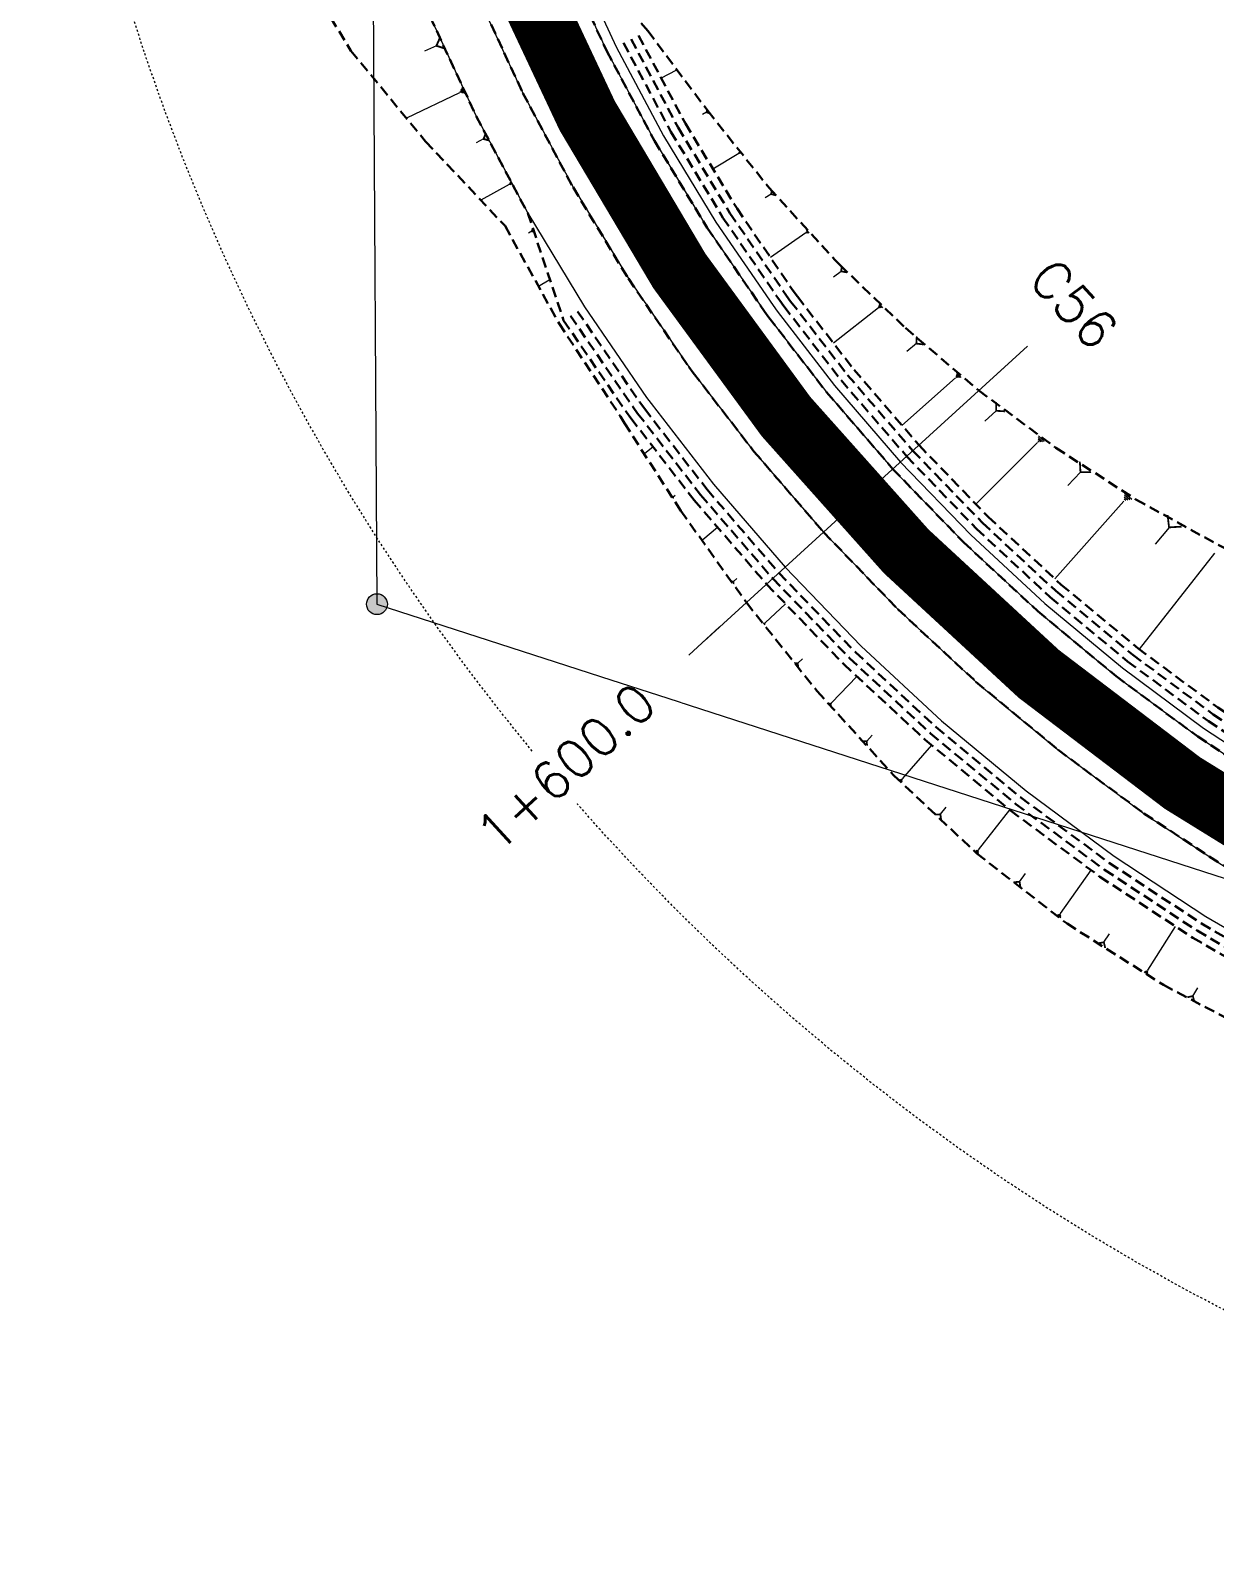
# Model space of a CAD drawing. Header units: metres. Extents: x 544752 to 548977, y 1840603 to 1844608.
# Drawn here: x 545493 to 545549.8, y 1843336.5 to 1843409.7 of the extents above; entities that cross this region are included whole.
import ezdxf

# ---------------------------------------------------------------- set-up
doc = ezdxf.new("R2010")
doc.units = ezdxf.units.M
doc.header["$MEASUREMENT"] = 0
for name, pattern in [('ACAD_ISO02W100', [15, 12, -3]), ('Anordnung Grundriss$0$GESTRICHELT', [0.75, 0.5, -0.25]), ('HIDDEN', [0.375, 0.25, -0.125])]:
    doc.linetypes.add(name, pattern=pattern)
doc.layers.add('C-ROAD', color=7, linetype='Continuous')
for name, color, linetype, lineweight in [('C-ROAD-CORR', 5, 'Continuous', 0), ('C-ROAD-SAMP', 150, 'HIDDEN', 0), ('C-ROAD-SAMP-TEXT', 11, 'Continuous', 0), ('C-ROAD-STAN', 11, 'Continuous', 0), ('C-TOPO-FEAT', 94, 'Continuous', 5), ('Đường', 5, 'ACAD_ISO02W100', 5)]:
    doc.layers.add(name, color=color, linetype=linetype, lineweight=lineweight)

# ---------------------------------------------------------------- blocks, each defined once
blk = doc.blocks.new('TB')
at = {"layer": 'Defpoints', "color": 5, "linetype": 'Anordnung Grundriss$0$GESTRICHELT', "lineweight": 5, "ltscale": 0.2}
blk.add_circle((-0.4049538253086098, -1.769394799566726e-07), 105.7280000291212, dxfattribs=at)
blk = doc.blocks.new('STA')
blk.add_circle((0, 0), 0.03600344113496039)
blk = doc.blocks.new('PI')
h = blk.add_hatch(color=256)
h.dxf.hatch_style = 1
h.paths.add_polyline_path([(0.01097384885793593, 0, 1), (-0.01097384885793593, 0, 1)])
at = {"xscale": 0.3048, "yscale": 0.3048, "zscale": 0.3048}
blk.add_blockref('STA', (0, 0), dxfattribs=at)

msp = doc.modelspace()

# ---------------------------------------------------------------- linework, layer by layer
at = {"layer": 'C-ROAD', "color": 3, "linetype": 'Continuous', "lineweight": 13}
msp.add_line((545509.2590758278, 1843447.181486077), (545509.6541310975, 1843382.123184504), dxfattribs=at)
at = {"layer": 'C-ROAD-CORR', "color": 160, "linetype": 'Continuous'}
for p, q in [((545512.5077417045, 1843408.922323532, 673.176343070927), (545511.9364076892, 1843408.666749149, 672.7587117984244)), ((545523.9949597586, 1843407.743876846, 673.6250143157239), (545523.2949833481, 1843407.372005743, 672.8331209135346)), ((545524.0098639769, 1843407.741545607, 673.637071519162), (545524.0013709294, 1843407.757532148, 673.637071519162)), ((545524.0247681952, 1843407.739214367, 673.6491287226), (545524.0077821001, 1843407.771187451, 673.6491287226)), ((545524.0396724135, 1843407.736883128, 673.6611859260381), (545524.0141932709, 1843407.784842754, 673.6611859260381)), ((545524.0545766319, 1843407.734551889, 673.6732431294762), (545524.0206044416, 1843407.798498056, 673.6732431294762)), ((545513.6122879328, 1843406.670519654, 672.9676385248897), (545511.0676463166, 1843405.450642498, 671.0844759322079)), ((545513.6750621989, 1843406.658024786, 673.0018089133738), (545513.6418598006, 1843406.727284387, 673.0018089133738)), ((545513.737836465, 1843406.645529918, 673.0359793018579), (545513.6714316683, 1843406.784049119, 673.0359793018579)), ((545513.8006107311, 1843406.63303505, 673.070149690342), (545513.7010035361, 1843406.840813852, 673.070149690342)), ((545513.8633849971, 1843406.620540182, 673.104320078826), (545513.730575404, 1843406.897578584, 673.104320078826)), ((545525.4727541737, 1843405.7293201, 673.7100698875608), (545525.2801687493, 1843405.619699339, 673.488474151048)), ((545514.7726702569, 1843404.449794421, 672.7594001077512), (545514.4169688018, 1843404.267582647, 672.4926723958326)), ((545527.0128210974, 1843403.760265076, 673.7332986801069), (545525.7785749821, 1843403.009108707, 672.2887479782207)), ((545527.0401806624, 1843403.757608767, 673.7552846527853), (545527.023031832, 1843403.785786492, 673.7552846527853)), ((545527.0675402274, 1843403.754952459, 673.7772706254638), (545527.0332425665, 1843403.811307908, 673.7772706254638)), ((545527.0948997925, 1843403.75229615, 673.7992565981422), (545527.0434533011, 1843403.836829324, 673.7992565981422)), ((545527.1222593575, 1843403.749639841, 673.8212425708206), (545527.0536640356, 1843403.86235074, 673.8212425708206)), ((545516.0006769497, 1843402.266082544, 672.5517704082058), (545514.6312339497, 1843401.518305428, 671.5096979001239)), ((545516.0356927874, 1843402.261015857, 672.570673945713), (545516.0153454036, 1843402.298279076, 672.570673945713)), ((545516.0707086249, 1843402.255949171, 672.5895774832202), (545516.0300138575, 1843402.330475608, 672.5895774832202)), ((545516.1057244625, 1843402.250882484, 672.6084810207274), (545516.0446823114, 1843402.362672139, 672.6084810207274)), ((545516.1407403001, 1843402.245815797, 672.6273845582346), (545516.0593507653, 1843402.394868671, 672.6273845582346)), ((545528.5691630787, 1843401.803394974, 673.7596673152367), (545528.2867673925, 1843401.619928761, 673.4229202665961)), ((545517.0874496876, 1843400.024074425, 672.342040099696), (545516.9293468907, 1843399.932287583, 672.2202041700816)), ((545530.2378075464, 1843399.940874299, 673.8092839499126), (545528.5361635474, 1843398.762706934, 671.7397204205868)), ((545530.277152191, 1843399.939381859, 673.8407801791922), (545530.2502567886, 1843399.978227275, 673.8407801791922)), ((545530.3164968358, 1843399.93788942, 673.8722764084717), (545530.2627060306, 1843400.01558025, 673.8722764084717)), ((545530.3558414804, 1843399.936396981, 673.9037726377513), (545530.2751552728, 1843400.052933226, 673.9037726377513)), ((545530.3951861251, 1843399.934904542, 673.9352688670309), (545530.287604515, 1843400.090286202, 673.9352688670309)), ((545517.9123615362, 1843397.670541152, 672.1289071974828), (545517.4135455757, 1843397.36358393, 671.7389359656413)), ((545517.9256000437, 1843397.669321691, 672.1359886751425), (545517.9172390013, 1843397.68290867, 672.1359886751425)), ((545517.9388385514, 1843397.668102229, 672.1430701528021), (545517.9221164662, 1843397.695276188, 672.1430701528021)), ((545517.952077059, 1843397.666882768, 672.1501516304618), (545517.9269939313, 1843397.707643707, 672.1501516304618)), ((545517.9653155666, 1843397.665663307, 672.1572331081214), (545517.9318713963, 1843397.720011225, 672.1572331081214)), ((545531.9288883167, 1843398.098005649, 673.8629738958264), (545531.5562329199, 1843397.823309613, 673.4000187695826)), ((545533.7139148947, 1843396.344990117, 673.926590732071), (545531.5577340984, 1843394.654646683, 671.1867606249269)), ((545533.7660206191, 1843396.346104199, 673.968285650887), (545533.727434979, 1843396.395323555, 673.968285650887)), ((545533.8181263434, 1843396.347218281, 674.009980569703), (545533.7409550634, 1843396.445656994, 674.009980569703)), ((545533.8702320679, 1843396.348332362, 674.051675488519), (545533.7544751476, 1843396.495990432, 674.051675488519)), ((545533.9223377922, 1843396.349446444, 674.093370407335), (545533.7679952319, 1843396.54632387, 674.093370407335)), ((545535.5364992917, 1843394.63114956, 673.9940355255014), (545535.0791915593, 1843394.250087977, 673.3987527989449)), ((545537.4873985287, 1843392.989958766, 674.1204229053637), (545537.4353721237, 1843393.048725081, 674.1204229053637)), ((545537.5525892741, 1843392.995259879, 674.1727511824455), (545537.4485364641, 1843393.112792508, 674.1727511824455)), ((545537.6177800194, 1843393.000560992, 674.2250794595273), (545537.4617008046, 1843393.176859935, 674.2250794595273)), ((545537.6829707648, 1843393.005862104, 674.277407736609), (545537.474865145, 1843393.240927362, 674.277407736609)), ((545537.4222077833, 1843392.984657654, 674.068094628282), (545534.8477312436, 1843390.705447867, 670.6294430042243)), ((545539.36275234, 1843391.404572773, 674.1554921500325), (545538.8278216242, 1843390.901537589, 673.4211380856534)), ((545541.5915486712, 1843389.920389318, 674.4465685437874), (545541.3888946292, 1843390.123257698, 674.4465685437874)), ((545541.6704062071, 1843389.931612153, 674.510294778577), (545541.4002008176, 1843390.202103326, 674.510294778577)), ((545522.4651867604, 1843389.371145299, 671.7745080943358), (545522.4927243892, 1843389.334926052, 671.7745080943358)), ((545522.4746655052, 1843389.371207498, 671.7669156775107), (545522.4953187268, 1843389.344043063, 671.7669156775107)), ((545522.48414425, 1843389.371269697, 671.7593232606856), (545522.4979130643, 1843389.353160073, 671.7593232606856)), ((545522.4936229947, 1843389.371331896, 671.7517308438605), (545522.500507402, 1843389.362277084, 671.7517308438605)), ((545522.5031017396, 1843389.371394095, 671.7441384270354), (545522.9000275908, 1843389.673178297, 671.2449077599855)), ((545541.3549760638, 1843389.886720813, 674.2553898394187), (545538.3925031481, 1843386.927377851, 670.0677357422693)), ((545541.4338335997, 1843389.897943648, 674.3191160742083), (545541.3662822522, 1843389.965566441, 674.3191160742083)), ((545541.5126911354, 1843389.909166483, 674.3828423089979), (545541.3775884408, 1843390.044412069, 674.3828423089979)), ((545543.4113618084, 1843388.458620954, 674.370352379081), (545542.8048111761, 1843387.814889349, 673.4857742517183)), ((545523.8659663664, 1843387.278557348, 671.7047316283209), (545523.9713145839, 1843387.363026336, 671.5696278484904)), ((545545.5926364585, 1843387.092349888, 674.5684292062069), (545545.5073763715, 1843387.167915246, 674.5684292062069)), ((545545.6856434073, 1843387.111407267, 674.6443842047096), (545545.5151232337, 1843387.262537983, 674.6443842047096)), ((545545.7786503562, 1843387.130464646, 674.7203392032122), (545545.5228700957, 1843387.357160721, 674.7203392032122)), ((545545.8716573052, 1843387.149522025, 674.7962942017149), (545545.5306169577, 1843387.451783458, 674.7962942017149)), ((545545.4996295095, 1843387.073292509, 674.4924742077043), (545542.189245989, 1843383.338200223, 669.5012947559433)), ((545525.2991069737, 1843385.234360483, 671.6737291381388), (545525.9929596384, 1843385.820655227, 670.7644976327233)), ((545547.662788251, 1843385.810083723, 674.6380231304136), (545546.9933344712, 1843385.006682775, 673.5921030085921)), ((545525.2301374153, 1843385.230350637, 671.7290491353725), (545525.283644949, 1843385.16702695, 671.7290491353725)), ((545525.247379805, 1843385.231353099, 671.7152191360641), (545525.2875104551, 1843385.183860333, 671.7152191360641)), ((545525.2646221945, 1843385.23235556, 671.7013891367557), (545525.2913759614, 1843385.200693717, 671.7013891367557)), ((545525.2818645841, 1843385.233358022, 671.6875591374472), (545525.2952414675, 1843385.2175271, 671.6875591374472)), ((545549.8425808451, 1843384.571013915, 674.7864936172803), (545546.233726609, 1843379.958546814, 668.9299119383494)), ((545526.7627749185, 1843383.211865032, 671.646423875879), (545526.9242727709, 1843383.355588963, 671.4300971213788)), ((545528.2829694934, 1843381.233116604, 671.6218351356562), (545529.2567968149, 1843382.145480457, 670.2865471215906)), ((545528.1820703537, 1843381.222041898, 671.7030904247), (545528.2653494527, 1843381.133152513, 671.7030904247)), ((545528.2072951386, 1843381.224810574, 671.682776602439), (545528.2697544629, 1843381.158143535, 671.682776602439)), ((545528.2325199236, 1843381.227579251, 671.6624627801781), (545528.274159473, 1843381.183134558, 671.6624627801781)), ((545528.2577447084, 1843381.230347928, 671.6421489579171), (545528.2785644833, 1843381.208125581, 671.6421489579171)), ((545529.8531060944, 1843379.293145139, 671.5996533601326), (545530.0660991888, 1843379.503163052, 671.3003354640604)), ((545531.4655249482, 1843377.390242348, 671.5707340332199), (545532.6863098784, 1843378.656872541, 669.8108892369629)), ((545531.3334120221, 1843377.368877863, 671.6778386903568), (545531.449043235, 1843377.257431883, 671.6778386903568)), ((545531.3664402536, 1843377.374218984, 671.6510625260726), (545531.4531636634, 1843377.290634499, 671.6510625260726)), ((545531.3994684851, 1843377.379560105, 671.6242863617883), (545531.4572840916, 1843377.323837116, 671.6242863617883)), ((545531.4324967166, 1843377.384901227, 671.5975101975041), (545531.46140452, 1843377.357039732, 671.5975101975041)), ((545533.1554275673, 1843375.554288998, 671.5295371318596), (545533.4101706032, 1843375.832431105, 671.1521274448259)), ((545534.867817651, 1843373.741425017, 671.4796900791699), (545536.274237238, 1843375.35746471, 669.3370000258719)), ((545534.708439229, 1843373.707264664, 671.6101102297195), (545534.8559856322, 1843373.578856833, 671.6101102297195)), ((545534.7482838345, 1843373.715804752, 671.5775051920821), (545534.8589436369, 1843373.619498879, 671.5775051920821)), ((545534.78812844, 1843373.72434484, 671.5449001544447), (545534.8619016416, 1843373.660140925, 671.5449001544447)), ((545534.8279730455, 1843373.732884929, 671.5122951168073), (545534.8648596463, 1843373.700782971, 671.5122951168073)), ((545536.6926860956, 1843372.039708419, 671.3873827431579), (545536.9736993752, 1843372.379666903, 670.9460663250875)), ((545538.517189655, 1843370.338402207, 671.2950452925946), (545540.0180563143, 1843372.250667786, 668.8640752165446)), ((545538.3385257398, 1843370.290519186, 671.4430237892528), (545538.5131314589, 1843370.153477603, 671.4430237892528)), ((545538.3831917186, 1843370.302489941, 671.4060291650883), (545538.514146008, 1843370.199708754, 671.4060291650883)), ((545538.4278576974, 1843370.314460697, 671.3690345409237), (545538.515160557, 1843370.245939905, 671.3690345409237)), ((545538.4725236762, 1843370.326431452, 671.3320399167592), (545538.5161751059, 1843370.292171056, 671.3320399167592)), ((545540.4868714858, 1843368.806961945, 671.1149930501011), (545540.7733922177, 1843369.19172117, 670.6350575630961)), ((545542.459628028, 1843367.279426059, 670.9329632729653), (545543.9252937157, 1843369.355399369, 668.3913353799596)), ((545542.2756463669, 1843367.219975058, 671.087666461129), (545542.4651861242, 1843367.086157384, 671.087666461129)), ((545542.3216417822, 1843367.234837808, 671.048990664088), (545542.4637966001, 1843367.134474553, 671.048990664088)), ((545542.3676371974, 1843367.249700559, 671.0103148670471), (545542.4624070761, 1843367.182791722, 671.0103148670471)), ((545542.4136326127, 1843367.264563309, 670.9716390700062), (545542.4610175521, 1843367.23110889, 670.9716390700062)), ((545544.5349815747, 1843365.897658239, 670.681608329595), (545544.8058661768, 1843366.302731142, 670.1941513960332)), ((545546.6383580981, 1843364.555450242, 670.4113628384611), (545547.9707037647, 1843366.661428, 667.9187962850565)), ((545546.4611265692, 1843364.488088658, 670.5630755193546), (545546.6534003911, 1843364.366446731, 670.5630755193546)), ((545546.5054344514, 1843364.504929054, 670.5251473491312), (545546.6496398179, 1843364.413697609, 670.5251473491312)), ((545546.5497423337, 1843364.52176945, 670.4872191789078), (545546.6458792445, 1843364.460948487, 670.4872191789078)), ((545546.5940502159, 1843364.538609846, 670.4492910086844), (545546.6421186713, 1843364.508199365, 670.4492910086844)), ((545548.8018366979, 1843363.316664925, 670.103703445079), (545549.0414573874, 1843363.717546232, 669.6365662486327))]:
    msp.add_line(p, q, dxfattribs=at)
at = {"layer": 'C-ROAD-CORR', "color": 5, "linetype": 'Anordnung Grundriss$0$GESTRICHELT', "lineweight": 30, "extrusion": (-0.5066585212051086, -0.2266431463195794, 0.8318233148431309), "const_width": 0.1, "elevation": -693624.5948031261}
msp.add_lwpolyline([(-1459969.681983702, 1040728.521737009), (-1459969.400587241, 1040728.146541727), (-1459969.11919078, 1040728.521737009)], dxfattribs=at)
at = {"layer": 'C-ROAD-CORR', "color": 5, "linetype": 'Anordnung Grundriss$0$GESTRICHELT', "lineweight": 30, "extrusion": (-0.6145244232027527, -0.3497909287167655, 0.7071110517272283), "const_width": 0.1, "elevation": -979568.9407112746}
msp.add_lwpolyline([(-1332194.458632745, 980533.672217315), (-1332194.365933858, 980533.548618799), (-1332194.273234971, 980533.6722173148)], dxfattribs=at)
at = {"layer": 'C-ROAD-CORR', "color": 5, "linetype": 'Anordnung Grundriss$0$GESTRICHELT', "lineweight": 30, "extrusion": (-0.4940667437956855, -0.2530908338885242, 0.831771051718404), "const_width": 0.1, "elevation": -735509.8950241426}
msp.add_lwpolyline([(-1391954.480089292, 1103275.003720017), (-1391954.300412664, 1103274.764151179), (-1391954.120736034, 1103275.003720017)], dxfattribs=at)
at = {"layer": 'C-ROAD-CORR', "color": 5, "linetype": 'Anordnung Grundriss$0$GESTRICHELT', "lineweight": 30, "extrusion": (-0.5929452024431326, -0.3852233467702924, 0.7071201878059822), "const_width": 0.1, "elevation": -1033113.530964631}
msp.add_lwpolyline([(-1248613.048870828, 1034105.75333569), (-1248612.907996988, 1034105.565503904), (-1248612.767123149, 1034105.75333569)], dxfattribs=at)
at = {"layer": 'C-ROAD-CORR', "color": 5, "linetype": 'Anordnung Grundriss$0$GESTRICHELT', "lineweight": 30, "extrusion": (-0.4796070758889459, -0.2784366863058859, 0.8321358449653835), "const_width": 0.1, "elevation": -774344.5694870283}
msp.add_lwpolyline([(-1320326.252065125, 1163117.595677966), (-1320326.169857448, 1163117.48606773), (-1320326.08764977, 1163117.595677966)], dxfattribs=at)
at = {"layer": 'C-ROAD-CORR', "color": 5, "linetype": 'Anordnung Grundriss$0$GESTRICHELT', "lineweight": 30, "extrusion": (-0.5691801010374187, -0.4195605878677193, 0.7071088499595575), "const_width": 0.1, "elevation": -1083446.613604774}
msp.add_lwpolyline([(-1160142.113941954, 1084406.200447228), (-1160141.920278007, 1084405.942228632), (-1160141.72661406, 1084406.200447228)], dxfattribs=at)
at = {"layer": 'C-ROAD-CORR', "color": 5, "linetype": 'Anordnung Grundriss$0$GESTRICHELT', "lineweight": 30, "extrusion": (-0.5432398511356067, -0.4526663839138155, 0.7070951909131855), "const_width": 0.1, "elevation": -1130322.847504448}
msp.add_lwpolyline([(-1066950.07955928, 1131239.281790032), (-1066949.83055141, 1131238.949779538), (-1066949.581543539, 1131239.281790032)], dxfattribs=at)
at = {"layer": 'C-ROAD-CORR', "color": 5, "linetype": 'Anordnung Grundriss$0$GESTRICHELT', "lineweight": 30, "extrusion": (-0.5151405475351003, -0.4844250151971497, 0.7070803497032557), "const_width": 0.1, "elevation": -1173537.673103507}
msp.add_lwpolyline([(-969170.9415805724, 1174403.718664057), (-969170.6344143391, 1174403.309109079), (-969170.3272481053, 1174403.718664057)], dxfattribs=at)
at = {"layer": 'C-ROAD-CORR', "color": 5, "linetype": 'Anordnung Grundriss$0$GESTRICHELT', "lineweight": 30, "extrusion": (0.4849451705791937, 0.5146718453712739, -0.7070651123581507), "const_width": 0.1, "elevation": 1212821.958666786}
msp.add_lwpolyline([(867097.6511408522, 1213633.17226129), (867097.2811578608, 1213632.678950635), (867096.9111748707, 1213633.17226129)], dxfattribs=at)
at = {"layer": 'C-ROAD-CORR', "color": 5, "linetype": 'Anordnung Grundriss$0$GESTRICHELT', "lineweight": 30, "extrusion": (-0.5518203653524919, -0.442453691849477, -0.7069151398513195), "const_width": 0.1, "elevation": -1117119.524176421}
msp.add_lwpolyline([(-1096919.751770527, -1115564.490841846), (-1096919.808250248, -1115564.566148141), (-1096919.86472997, -1115564.490841846)], dxfattribs=at)
at = {"layer": 'C-ROAD-CORR', "color": 5, "linetype": 'Anordnung Grundriss$0$GESTRICHELT', "lineweight": 30, "extrusion": (0.4526938484014797, 0.5432707649229843, -0.7070538562227447), "const_width": 0.1, "elevation": 1247946.684630597}
msp.add_lwpolyline([(760944.9860773354, 1248714.489074435), (760944.5486282345, 1248713.905808968), (760944.1111791343, 1248714.489074435)], dxfattribs=at)
at = {"layer": 'C-ROAD-CORR', "color": 5, "linetype": 'Anordnung Grundriss$0$GESTRICHELT', "lineweight": 30, "extrusion": (-0.5283885097363219, -0.4702358122987686, -0.7068832036555587), "const_width": 0.1, "elevation": -1155549.650789018}
msp.add_lwpolyline([(-1014372.261346499, -1153869.587122023), (-1014372.35177146, -1153869.707688637), (-1014372.44219642, -1153869.587122023)], dxfattribs=at)
at = {"layer": 'C-ROAD-CORR', "color": 5, "linetype": 'Anordnung Grundriss$0$GESTRICHELT', "lineweight": 30, "extrusion": (-0.503669558438928, -0.4966340785814762, -0.7068745064673527), "const_width": 0.1, "elevation": -1190726.493630022}
msp.add_lwpolyline([(-929575.8456910294, -1188994.964354395), (-929575.9708027474, -1188995.131170019), (-929576.0959144665, -1188994.964354394)], dxfattribs=at)
at = {"layer": 'C-ROAD-CORR', "color": 5, "linetype": 'Anordnung Grundriss$0$GESTRICHELT', "lineweight": 30, "extrusion": (0.4777365397564965, 0.5216183733652795, 0.7068819357921445), "const_width": 0.1, "elevation": 1222634.372225106}
msp.add_lwpolyline([(842727.3260126931, -1220907.603017843), (842727.4837699228, -1220907.813360815), (842727.641527152, -1220907.603017843)], dxfattribs=at)
at = {"layer": 'C-ROAD-CORR', "color": 5, "linetype": 'Anordnung Grundriss$0$GESTRICHELT', "lineweight": 30, "extrusion": (0.4506400404543346, 0.5451660696045008, 0.7069070027176818), "const_width": 0.1, "elevation": 1251259.175410455}
msp.add_lwpolyline([(753971.613505512, -1249602.976802518), (753971.7979914069, -1249603.222783711), (753971.982477301, -1249602.976802518)], dxfattribs=at)
at = {"layer": 'C-ROAD-CORR', "color": 5, "linetype": 'Anordnung Grundriss$0$GESTRICHELT', "lineweight": 30, "extrusion": (0.4224226241604788, 0.567257386844443, 0.7069499159542979), "const_width": 0.1, "elevation": 1276587.661165762}
msp.add_lwpolyline([(663428.2721449235, -1275072.293732313), (663428.4728041058, -1275072.56127789), (663428.6734632887, -1275072.293732313)], dxfattribs=at)
at = {"layer": 'C-ROAD-CORR', "color": 5, "linetype": 'Anordnung Grundriss$0$GESTRICHELT', "lineweight": 30, "extrusion": (0.3931344713713091, 0.5878817783962206, 0.7069938486643984), "const_width": 0.1, "elevation": 1298627.752291261}
msp.add_lwpolyline([(571215.4859591634, -1297264.434757228), (571215.68979335, -1297264.706536144), (571215.8936275365, -1297264.434757228)], dxfattribs=at)
at = {"layer": 'C-ROAD-CORR', "color": 5, "linetype": 'Anordnung Grundriss$0$GESTRICHELT', "lineweight": 30, "extrusion": (0.3628307602948329, 0.6070096443809405, 0.7070312093623575), "const_width": 0.1, "elevation": 1317354.982093837}
msp.add_lwpolyline([(477494.0915193681, -1316125.614423839), (477494.2868813978, -1316125.874906545), (477494.4822434268, -1316125.614423839)], dxfattribs=at)
at = {"layer": 'C-ROAD-CORR', "color": 92, "linetype": 'Anordnung Grundriss$0$GESTRICHELT', "lineweight": 30}
for points in [[(545502.8162452052, 1843446.087556258, 676.8120674057584), (545499.858222556, 1843440.502540718, 673.356394883409), (545495.757606237, 1843434.39464888, 669.7091837274993), (545497.3483732967, 1843428.796502751, 669.6594330640362), (545499.6849600106, 1843423.442166252, 669.9154685629791), (545502.4739505814, 1843418.341406054, 670.2939301949757), (545505.4908549272, 1843413.464244268, 670.6529922350292), (545508.4082008138, 1843408.684476614, 670.7662593006004), (545511.9874346256, 1843404.332197765, 671.1945334374907), (545515.7999337029, 1843400.274415527, 671.6490173357365), (545518.3902372805, 1843395.601707283, 671.7933621764363)], [(545503.3212940666, 1843446.096146954, 677.1488153513731), (545504.7567587332, 1843440.858621092, 676.6307022681824), (545505.2839906459, 1843435.621882909, 676.1125891849919), (545506.1011894053, 1843430.422499631, 675.5944761018013), (545507.2058334416, 1843425.276514609, 675.0763630186107), (545508.5945142362, 1843420.19980643, 674.5582499354201), (545510.2629468398, 1843415.208039915, 674.0401368522296), (545512.2059830935, 1843410.31661779, 673.5220237690389), (545514.4176275136, 1843405.540633153, 673.0039106858484), (545516.8910557932, 1843400.894822908, 672.4857976026578), (545518.6100180539, 1843395.743376052, 671.9676845194672)]]:
    msp.add_polyline3d(points, dxfattribs=at)
at = {"layer": 'C-ROAD-CORR', "color": 11, "linetype": 'Anordnung Grundriss$0$GESTRICHELT', "lineweight": 30}
msp.add_polyline3d([(545503.3212940666, 1843446.096146954, 677.1488153513731), (545504.7567587332, 1843440.858621092, 676.6307022681824), (545505.2839906459, 1843435.621882909, 676.1125891849919), (545506.1011894053, 1843430.422499631, 675.5944761018013), (545507.2058334416, 1843425.276514609, 675.0763630186107), (545508.5945142362, 1843420.19980643, 674.5582499354201), (545510.2629468398, 1843415.208039915, 674.0401368522296), (545512.2059830935, 1843410.31661779, 673.5220237690389), (545514.4176275136, 1843405.540633153, 673.0039106858484), (545516.8910557932, 1843400.894822908, 672.4857976026578), (545518.6100180539, 1843395.743376052, 671.9676845194672)], dxfattribs=at)
at = {"layer": 'C-ROAD-SAMP-TEXT', "color": 1, "linetype": 'Continuous', "lineweight": -3}
msp.add_line((545532.0095636382, 1843386.419533514), (545533.4875384282, 1843387.766972017), dxfattribs=at)

# ---------------------------------------------------------------- block references
at = {"layer": 'C-ROAD-STAN', "color": 3, "linetype": 'Continuous', "lineweight": -3, "xscale": 45.56286554269575, "yscale": 45.56286554269575, "zscale": 45.56286554269575, "rotation": 334.5}
msp.add_blockref('PI', (545509.6541310976, 1843382.123184504), dxfattribs=at)
at = {"layer": 'Đường', "rotation": 257.913224924322}
msp.add_blockref('TB', (545598.6728051361, 1843441.848021386), dxfattribs=at)

# ---------------------------------------------------------------- next in the draw order: texts
at = {"layer": 'C-ROAD-SAMP-TEXT', "color": 1, "linetype": 'Continuous', "lineweight": 13, "insert": (545543.094374563, 1843396.525322289), "char_height": 1.8, "width": 4.674857142857143, "attachment_point": 5, "rotation": 312.3547715461521, "bg_fill": 3, "box_fill_scale": 1.416666666666667, "bg_fill_color": 256, "bg_fill_true_color": 13158600, "bg_fill_transparency": 0}
msp.add_mtext('{\\Fsimplex.shx|c0;C56}', dxfattribs=at)
at = {"layer": 'C-ROAD-SAMP-TEXT', "color": 1, "linetype": 'Continuous', "lineweight": -3, "insert": (545518.7077905285, 1843374.292586984), "char_height": 1.8, "width": 10.908, "attachment_point": 5, "rotation": 42.35477154615209, "bg_fill": 3, "box_fill_scale": 1.416666666666667, "bg_fill_color": 256, "bg_fill_true_color": 13158600, "bg_fill_transparency": 0}
msp.add_mtext('{\\Fsimplex.shx|c0;1+600.0}', dxfattribs=at)

# ---------------------------------------------------------------- next in the draw order: linework, layer by layer
at = {"layer": 'C-ROAD', "color": 3, "linetype": 'Continuous', "lineweight": 13}
msp.add_line((545509.6541310975, 1843382.123184504), (545571.5549559621, 1843362.097537118), dxfattribs=at)
at = {"layer": 'C-ROAD', "color": 1, "linetype": 'ACAD_ISO02W100', "lineweight": -3, "ltscale": 0.1, "const_width": 3, "flags": 128}
msp.add_lwpolyline([(545509.2590758278, 1843447.181486077, 0.3235940021813806), (545571.5549559621, 1843362.097537118)], format="xyb", dxfattribs=at)
at = {"layer": 'C-ROAD-CORR', "color": 11, "linetype": 'Anordnung Grundriss$0$GESTRICHELT', "lineweight": 30}
for points in [[(545505.4908549272, 1843413.464244268, 670.6529922350292), (545508.4082008138, 1843408.684476614, 670.7662593006004), (545511.9874346256, 1843404.332197765, 671.1945334374907), (545515.7999337029, 1843400.274415527, 671.6490173357365), (545518.3902372805, 1843395.601707283, 671.7933621764363), (545521.3341500671, 1843391.137157638, 671.8040742018775), (545521.5288885989, 1843390.817520851, 671.7989377169209), (545524.2364377658, 1843386.604105635, 671.7506473644486), (545527.3812025918, 1843382.199954179, 671.7264575747823), (545530.7765352, 1843377.949137548, 671.713932313779), (545534.4528936173, 1843373.908074938, 671.6564700099069), (545538.4421528126, 1843370.156062126, 671.4782689276517), (545542.7699537635, 1843366.793743528, 671.0883344724092), (545547.3932018821, 1843363.850060565, 670.4902379615579), (545552.2396869471, 1843361.299932853, 669.7440725506499), (545557.2234008139, 1843359.058962043, 668.9642979159543), (545562.3608527373, 1843357.227401124, 668.0513019185207), (545567.5962466416, 1843355.763394987, 667.062424839108), (545569.3671951856, 1843355.334999356, 666.7337261367023), (545572.6124371714, 1843354.584387037, 666.1050986379502), (545577.4790382733, 1843353.38338304, 665.2317153918796), (545582.2943862018, 1843352.023951518, 664.524843911363), (545586.9486756766, 1843350.166675861, 664.3412205645839)], [(545519.3825859937, 1843413.400846488, 673.3945037428306), (545522.6517290343, 1843409.63511459, 673.5798449008205), (545525.5240454857, 1843405.803504138, 673.7967422933705), (545528.4740511671, 1843402.101645723, 673.8833882680169), (545531.6491115299, 1843398.62827337, 674.0232153947493), (545531.8790412145, 1843398.395587861, 674.0357861900776), (545535.0118176312, 1843395.383423552, 674.1913784619372), (545538.5387114835, 1843392.37202016, 674.3786080758251), (545542.2353945405, 1843389.625184739, 674.6161022061119), (545546.0760389294, 1843387.148193176, 674.895890625333), (545550.0461740477, 1843384.957383198, 675.2275184810113), (545554.0528417019, 1843382.959666655, 675.4874218493173), (545557.6323478881, 1843380.409422819, 674.8045946958176), (545561.2496254308, 1843377.862013645, 673.8994783339763), (545565.0253934613, 1843375.516943889, 673.0024377552635), (545568.9637363731, 1843373.423078032, 672.1555199078476), (545573.0721566797, 1843371.668992438, 671.440049991925), (545574.4772034994, 1843371.130430264, 671.1999332461871), (545577.5706493115, 1843369.910604233, 670.6476138573977), (545582.2592813222, 1843368.15948401, 669.9065833732128), (545587.0369955762, 1843366.68372389, 669.4549640716889)]]:
    msp.add_polyline3d(points, dxfattribs=at)
at = {"layer": 'C-ROAD-CORR', "color": 5, "linetype": 'Anordnung Grundriss$0$GESTRICHELT', "lineweight": 30}
for points in [[(545518.6372235622, 1843413.080518301, 673.622023769039), (545520.6854747272, 1843408.657376856, 673.1039106858484), (545522.9761695189, 1843404.354792698, 672.5857976026579), (545525.5022397103, 1843400.18604199, 672.0676845194672), (545528.255890793, 1843396.16398794, 671.5495714362767), (545528.4561063241, 1843395.889419021, 671.5134559910616), (545531.2286260301, 1843392.301041101, 671.0314583530861), (545534.4112726721, 1843388.609121082, 670.5133452698956), (545537.7940102621, 1843385.099619769, 669.995232186705), (545541.3664009366, 1843381.783366169, 669.4771191035144), (545545.1174216346, 1843378.670593001, 668.9590060203238), (545549.0354981086, 1843375.770905119, 668.4408929371333), (545553.1085406401, 1843373.093249874, 667.9227798539426), (545557.3239813432, 1843370.645889511, 667.4046667707521), (545561.6688129444, 1843368.436375666, 666.8865536875616), (545566.1296289185, 1843366.471526075, 666.3684406043709), (545570.6926648555, 1843364.757403528, 665.8503275211804), (545572.2475174776, 1843364.238298326, 665.6761095034059), (545575.4051173631, 1843363.216777497, 665.3322144379898), (545580.1623644907, 1843361.677751907, 664.8141013547992), (545584.9196116184, 1843360.138726317, 664.2959882716086)], [(545514.5028546895, 1843411.303725115, 673.622023769039), (545516.6561443756, 1843406.653755904, 673.1039106858484), (545519.0643106953, 1843402.130526404, 672.5857976026579), (545521.7199229476, 1843397.747993609, 672.0676845194672), (545524.6147869065, 1843393.519680377, 671.5495714362767), (545524.8252699006, 1843393.231031001, 671.5134559910616), (545527.7399701044, 1843389.4586337, 671.0314583530861), (545531.0858293948, 1843385.57738445, 670.5133452698956), (545534.6420407073, 1843381.88790871, 669.995232186705), (545538.3976309036, 1843378.401590823, 669.4771191035144), (545542.3410116372, 1843375.129188262, 668.9590060203238), (545546.4600151099, 1843372.080798437, 668.4408929371333), (545550.7419316174, 1843369.265827539, 667.9227798539426), (545555.1735487668, 1843366.692961516, 667.4046667707521), (545559.741192245, 1843364.370139269, 666.8865536875616), (545564.4307680127, 1843362.30452816, 666.3684406043709), (545569.2278057927, 1843360.502501892, 665.8503275211804), (545570.8623944466, 1843359.956775911, 665.6761095034059), (545574.0199943321, 1843358.935255083, 665.3322144379898), (545578.7772414597, 1843357.396229493, 664.8141013547992), (545583.5344885874, 1843355.857203902, 664.2959882716086)]]:
    msp.add_polyline3d(points, dxfattribs=at)
at = {"layer": 'C-ROAD-CORR', "color": 160, "linetype": 'Anordnung Grundriss$0$GESTRICHELT', "lineweight": 30}
for points in [[(545518.6372235622, 1843413.080518301, 673.472023769039), (545520.6854747272, 1843408.657376856, 672.9539106858484), (545522.9761695189, 1843404.354792698, 672.4357976026579), (545525.5022397103, 1843400.18604199, 671.9176845194672), (545528.255890793, 1843396.16398794, 671.3995714362767), (545528.4561063241, 1843395.889419021, 671.3634559910616), (545531.2286260301, 1843392.301041101, 670.8814583530861), (545534.4112726721, 1843388.609121082, 670.3633452698956), (545537.7940102621, 1843385.099619769, 669.8452321867051), (545541.3664009366, 1843381.783366169, 669.3271191035144), (545545.1174216346, 1843378.670593001, 668.8090060203239), (545549.0354981086, 1843375.770905119, 668.2908929371333), (545553.1085406401, 1843373.093249874, 667.7727798539427), (545557.3239813432, 1843370.645889511, 667.2546667707521), (545561.6688129444, 1843368.436375666, 666.7365536875616), (545566.1296289185, 1843366.471526075, 666.2184406043709), (545570.6926648555, 1843364.757403528, 665.7003275211804), (545572.2475174776, 1843364.238298326, 665.5261095034059), (545575.4051173631, 1843363.216777497, 665.1822144379898), (545580.1623644907, 1843361.677751907, 664.6641013547992), (545584.9196116184, 1843360.138726317, 664.1459882716086)], [(545514.5028546895, 1843411.303725115, 673.472023769039), (545516.6561443756, 1843406.653755904, 672.9539106858484), (545519.0643106953, 1843402.130526404, 672.4357976026579), (545521.7199229476, 1843397.747993609, 671.9176845194672), (545524.6147869065, 1843393.519680377, 671.3995714362767), (545524.8252699006, 1843393.231031001, 671.3634559910616), (545527.7399701044, 1843389.4586337, 670.8814583530861), (545531.0858293948, 1843385.57738445, 670.3633452698956), (545534.6420407073, 1843381.88790871, 669.8452321867051), (545538.3976309036, 1843378.401590823, 669.3271191035144), (545542.3410116372, 1843375.129188262, 668.8090060203239), (545546.4600151099, 1843372.080798437, 668.2908929371333), (545550.7419316174, 1843369.265827539, 667.7727798539427), (545555.1735487668, 1843366.692961516, 667.2546667707521), (545559.741192245, 1843364.370139269, 666.7365536875616), (545564.4307680127, 1843362.30452816, 666.2184406043709), (545569.2278057927, 1843360.502501892, 665.7003275211804), (545570.8623944466, 1843359.956775911, 665.5261095034059), (545574.0199943321, 1843358.935255083, 665.1822144379898), (545578.7772414597, 1843357.396229493, 664.6641013547992), (545583.5344885874, 1843355.857203902, 664.1459882716086)]]:
    msp.add_polyline3d(points, dxfattribs=at)
at = {"layer": 'C-ROAD-CORR', "color": 150, "linetype": 'Anordnung Grundriss$0$GESTRICHELT', "lineweight": 30}
msp.add_polyline3d([(545516.5700391259, 1843412.192121708, 673.6895237690389), (545518.6708095514, 1843407.65556638, 673.1714106858484), (545521.0202401071, 1843403.242659551, 672.6532976026579), (545523.6110813289, 1843398.9670178, 672.1351845194672), (545526.4353388498, 1843394.841834158, 671.6170714362767), (545526.6406881124, 1843394.560225011, 671.5809559910616), (545529.4842980673, 1843390.8798374, 671.0989583530861), (545532.7485510334, 1843387.093252766, 670.5808452698956), (545536.2180254847, 1843383.493764239, 670.062732186705), (545539.8820159201, 1843380.092478496, 669.5446191035144), (545543.7292166359, 1843376.899890631, 669.0265060203238), (545547.7477566092, 1843373.925851778, 668.5083929371333), (545551.9252361287, 1843371.179538707, 667.9902798539426), (545556.248765055, 1843368.669425513, 667.4721667707521), (545560.7050025947, 1843366.403257468, 666.9540536875616), (545565.2801984656, 1843364.388027118, 666.4359406043709), (545569.9602353241, 1843362.62995271, 665.9178275211804), (545571.5549559621, 1843362.097537118, 665.7436095034059), (545574.7125558476, 1843361.07601629, 665.3997144379898), (545579.4698029752, 1843359.5369907, 664.8816013547992), (545584.2270501029, 1843357.99796511, 664.3634882716086)], dxfattribs=at)
msp.add_polyline3d([(545516.5700391259, 1843412.192121708, 673.6895237690389), (545518.6708095514, 1843407.65556638, 673.1714106858484), (545521.0202401071, 1843403.242659551, 672.6532976026579), (545523.6110813289, 1843398.9670178, 672.1351845194672), (545526.4353388498, 1843394.841834158, 671.6170714362767), (545526.6406881124, 1843394.560225011, 671.5809559910616), (545529.4842980673, 1843390.8798374, 671.0989583530861), (545532.7485510334, 1843387.093252766, 670.5808452698956), (545536.2180254847, 1843383.493764239, 670.062732186705), (545539.8820159201, 1843380.092478496, 669.5446191035144), (545543.7292166359, 1843376.899890631, 669.0265060203238), (545547.7477566092, 1843373.925851778, 668.5083929371333), (545551.9252361287, 1843371.179538707, 667.9902798539426), (545556.248765055, 1843368.669425513, 667.4721667707521), (545560.7050025947, 1843366.403257468, 666.9540536875616), (545565.2801984656, 1843364.388027118, 666.4359406043709), (545569.9602353241, 1843362.62995271, 665.9178275211804), (545571.5549559621, 1843362.097537118, 665.7436095034059), (545574.7125558476, 1843361.07601629, 665.3997144379898), (545579.4698029752, 1843359.5369907, 664.8816013547992), (545584.2270501029, 1843357.99796511, 664.3634882716086)], dxfattribs=at)
at = {"layer": 'C-ROAD-CORR', "color": 92, "linetype": 'Anordnung Grundriss$0$GESTRICHELT', "lineweight": 30}
for points in [[(545521.8495034954, 1843409.236200687, 672.6839106858484), (545524.106262068, 1843404.997358516, 672.1657976026579), (545526.5949089973, 1843400.890367078, 671.6476845194672), (545529.3077652492, 1843396.927899014, 671.1295714362767), (545529.5050146242, 1843396.657397783, 671.0934559910617), (545532.2364599642, 1843393.122181016, 670.6114583530862), (545535.3719562857, 1843389.484956109, 670.0933452698956), (545538.7045792446, 1843386.027447408, 669.5752321867051), (545542.2240456128, 1843382.760323491, 669.0571191035144), (545545.9194956338, 1843379.693665481, 668.5390060203239), (545549.7795265304, 1843376.836935938, 668.0208929371333), (545553.792227691, 1843374.19894966, 667.5027798539427), (545557.9452174207, 1843371.787846487, 666.9846667707521), (545562.2256811465, 1843369.611066181, 666.4665536875616), (545566.620410958, 1843367.675325473, 665.948440604371), (545571.1158463625, 1843365.986597334, 665.4303275211804), (545572.647664131, 1843365.475182579, 665.2561095034059), (545575.8052640165, 1843364.453661751, 664.9122144379899), (545580.5625111441, 1843362.91463616, 664.3941013547992), (545585.3197582718, 1843361.37561057, 663.8759882716087)], [(545521.4913407974, 1843409.058101047, 672.6839106858484), (545523.7585412837, 1843404.799645956, 672.1657976026579), (545526.2587030628, 1843400.673651666, 671.6476845194672), (545528.9841115704, 1843396.692849452, 671.1295714362767), (545529.1822736087, 1843396.421096626, 671.0934559910617), (545531.9263572153, 1843392.869522581, 670.6114583530862), (545535.0763613277, 1843389.215468409, 670.0933452698956), (545538.4244041732, 1843385.74196198, 669.5752321867051), (545541.9601549433, 1843382.459721238, 669.0571191035144), (545545.672703634, 1843379.378873949, 668.5390060203239), (545549.5505947083, 1843376.508926455, 668.0208929371333), (545553.5818624446, 1843373.858734341, 667.5027798539427), (545557.7540678584, 1843371.43647511, 666.9846667707521), (545562.0543370843, 1843369.249622946, 666.4665536875616), (545566.4694010996, 1843367.304925658, 665.948440604371), (545570.9856366682, 1843365.608383855, 665.4303275211804), (545572.5245420838, 1843365.094602809, 665.2561095034059), (545575.6821419693, 1843364.07308198, 664.9122144379899), (545580.4393890969, 1843362.53405639, 664.3941013547992), (545585.1966362246, 1843360.9950308, 663.8759882716087)], [(545518.9462239883, 1843395.960091464, 671.5676845194672), (545521.9446440563, 1843391.580521498, 671.0495714362767), (545522.1626565234, 1843391.281546453, 671.0134559910616), (545525.1816224256, 1843387.374201606, 670.5314583530861), (545528.6471709913, 1843383.354110919, 670.0133452698956), (545532.330596367, 1843379.532653933, 669.495232186705), (545536.2205328793, 1843375.921622236, 668.9771191035144), (545540.3049776392, 1843372.53215812, 668.4590060203238), (545544.5713275776, 1843369.374720203, 667.9408929371333), (545549.0064183341, 1843366.459051159, 667.4227798539426), (545553.5965648775, 1843363.794147653, 666.9046667707521), (545558.3276037322, 1843361.388232578, 666.3865536875616), (545563.1849366818, 1843359.24872969, 665.8684406043709), (545568.1535758132, 1843357.382240693, 665.3503275211804), (545569.8466375573, 1843356.816992807, 665.1761095034059), (545573.0042374427, 1843355.795471978, 664.8322144379898), (545577.7614845703, 1843354.256446388, 664.3141013547992), (545582.518731698, 1843352.717420798, 663.7959882716086), (545587.2759788256, 1843351.178395208, 663.2778751884181)], [(545519.2824299228, 1843396.176806875, 671.5676845194672), (545522.2682977351, 1843391.815571059, 671.0495714362767), (545522.4853975389, 1843391.51784761, 671.0134559910616), (545525.4917251745, 1843387.626860042, 670.5314583530861), (545528.9427659493, 1843383.62359862, 670.0133452698956), (545532.6107714386, 1843379.818139361, 669.495232186705), (545536.4844235489, 1843376.222224489, 668.9771191035144), (545540.551769639, 1843372.846949652, 668.4590060203238), (545544.8002593997, 1843369.702729686, 667.9408929371333), (545549.2167835806, 1843366.799266478, 667.4227798539426), (545553.7877144398, 1843364.14551903, 666.9046667707521), (545558.4989477943, 1843361.749675813, 666.3865536875616), (545563.33594654, 1843359.619129504, 665.8684406043709), (545568.2837855077, 1843357.760454172, 665.3503275211804), (545569.9697596044, 1843357.197572577, 665.1761095034059), (545573.1273594899, 1843356.176051748, 664.8322144379898), (545577.8846066175, 1843354.637026158, 664.3141013547992), (545582.6418537452, 1843353.098000568, 663.7959882716086), (545587.3991008728, 1843351.558974979, 663.2778751884181)]]:
    msp.add_polyline3d(points, dxfattribs=at)
at = {"layer": 'C-ROAD-CORR', "color": 1, "linetype": 'Anordnung Grundriss$0$GESTRICHELT', "lineweight": 30}
for points in [[(545522.2076661933, 1843409.414300327, 673.0839106858484), (545524.4539828524, 1843405.195071075, 672.5657976026579), (545526.9311149317, 1843401.10708249, 672.0476845194672), (545529.631418928, 1843397.162948575, 671.5295714362767), (545529.8277556397, 1843396.89369894, 671.4934559910616), (545532.5465627132, 1843393.374839452, 671.0114583530861), (545535.6675512436, 1843389.75444381, 670.4933452698956), (545538.9847543162, 1843386.312932835, 669.9752321867051), (545542.4879362825, 1843383.060925744, 669.4571191035144), (545546.1662876336, 1843380.008457013, 668.9390060203239), (545550.0084583524, 1843377.164945421, 668.4208929371333), (545554.0025929376, 1843374.539164979, 667.9027798539427), (545558.1363669831, 1843372.139217864, 667.3846667707521), (545562.3970252086, 1843369.972509417, 666.8665536875616), (545566.7714208162, 1843368.045725288, 666.3484406043709), (545571.246056057, 1843366.364810812, 665.8303275211804), (545572.7707861782, 1843365.855762349, 665.6561095034059), (545575.9283860637, 1843364.834241521, 665.3122144379898), (545580.6856331913, 1843363.295215931, 664.7941013547992), (545585.442880319, 1843361.756190341, 664.2759882716086)], [(545522.6517290343, 1843409.63511459, 673.5798449008205), (545525.5240454857, 1843405.803504138, 673.7967422933705), (545528.4740511671, 1843402.101645723, 673.8833882680169), (545531.6491115299, 1843398.62827337, 674.0232153947493), (545531.8790412145, 1843398.395587861, 674.0357861900776), (545535.0118176312, 1843395.383423552, 674.1913784619372), (545538.5387114835, 1843392.37202016, 674.3786080758251), (545542.2353945405, 1843389.625184739, 674.6161022061119), (545546.0760389294, 1843387.148193176, 674.895890625333), (545550.0461740477, 1843384.957383198, 675.2275184810113), (545554.0528417019, 1843382.959666655, 675.4874218493173), (545557.6323478881, 1843380.409422819, 674.8045946958176), (545561.2496254308, 1843377.862013645, 673.8994783339763), (545565.0253934613, 1843375.516943889, 673.0024377552635), (545568.9637363731, 1843373.423078032, 672.1555199078476), (545573.0721566797, 1843371.668992438, 671.440049991925), (545574.4772034994, 1843371.130430264, 671.1999332461871), (545577.5706493115, 1843369.910604233, 670.6476138573977), (545582.2592813222, 1843368.15948401, 669.9065833732128), (545587.0369955762, 1843366.68372389, 669.4549640716889)], [(545518.6100180539, 1843395.743376052, 671.9676845194672), (545521.6209903775, 1843391.345471937, 671.4495714362766), (545521.8399155079, 1843391.045245296, 671.4134559910616), (545524.8715196766, 1843387.12154317, 670.9314583530861), (545528.3515760333, 1843383.084623219, 670.4133452698956), (545532.0504212955, 1843379.247168506, 669.895232186705), (545535.9566422097, 1843375.621019983, 669.3771191035144), (545540.0581856396, 1843372.217366587, 668.8590060203238), (545544.3423957555, 1843369.046710721, 668.3408929371333), (545548.7960530877, 1843366.118835841, 667.8227798539426), (545553.4054153152, 1843363.442776275, 667.3046667707521), (545558.15625967, 1843361.026789342, 666.7865536875615), (545563.0339268234, 1843358.878329875, 666.2684406043709), (545568.0233661188, 1843357.004027215, 665.7503275211803), (545569.7235155101, 1843356.436413036, 665.5761095034059), (545572.8811153955, 1843355.414892208, 665.2322144379898), (545577.638362523, 1843353.875866618, 664.7141013547991), (545582.3956096508, 1843352.336841028, 664.1959882716086), (545587.1528567784, 1843350.797815438, 663.677875188418)], [(545521.3341500671, 1843391.137157638, 671.8040742018775), (545521.5288885989, 1843390.817520851, 671.7989377169209), (545524.2364377658, 1843386.604105635, 671.7506473644486), (545527.3812025918, 1843382.199954179, 671.7264575747823), (545530.7765352, 1843377.949137548, 671.713932313779), (545534.4528936173, 1843373.908074938, 671.6564700099069), (545538.4421528126, 1843370.156062126, 671.4782689276517), (545542.7699537635, 1843366.793743528, 671.0883344724092), (545547.3932018821, 1843363.850060565, 670.4902379615579), (545552.2396869471, 1843361.299932853, 669.7440725506499), (545557.2234008139, 1843359.058962043, 668.9642979159543), (545562.3608527373, 1843357.227401124, 668.0513019185207), (545567.5962466416, 1843355.763394987, 667.062424839108), (545569.3671951856, 1843355.334999356, 666.7337261367023), (545572.6124371714, 1843354.584387037, 666.1050986379502), (545577.4790382733, 1843353.38338304, 665.2317153918796), (545582.2943862018, 1843352.023951518, 664.524843911363), (545586.9486756766, 1843350.166675861, 664.3412205645839)]]:
    msp.add_polyline3d(points, dxfattribs=at)
at = {"layer": 'C-ROAD-SAMP', "color": 1, "linetype": 'Continuous', "lineweight": 13}
msp.add_lwpolyline([(545540.138424983, 1843393.830445283), (545532.7485510332, 1843387.093252766), (545525.3586770834, 1843380.356060249)], dxfattribs=at)
at = {"layer": 'C-ROAD-SAMP-TEXT', "color": 4, "linetype": 'Continuous', "lineweight": 9}
msp.add_line((545540.877412378, 1843394.504164534), (545539.399437588, 1843393.156726031), dxfattribs=at)
at = {"layer": 'C-ROAD-SAMP-TEXT', "color": 4, "linetype": 'Continuous', "lineweight": 5}
msp.add_line((545526.0976644784, 1843381.029779501), (545524.6196896884, 1843379.682340998), dxfattribs=at)
at = {"layer": 'C-TOPO-FEAT', "color": 94, "linetype": 'Continuous', "lineweight": 0, "ltscale": 2}
for points in [[(545518.6372235622, 1843413.080518301, 673.1720237690389), (545520.6854747272, 1843408.657376856, 672.6539106858484), (545522.9761695189, 1843404.354792698, 672.1357976026578), (545525.5022397103, 1843400.18604199, 671.6176845194672), (545528.255890793, 1843396.16398794, 671.0995714362766), (545528.4561063241, 1843395.889419021, 671.0634559910616), (545531.2286260301, 1843392.301041101, 670.5814583530861), (545534.4112726721, 1843388.609121082, 670.0633452698955), (545537.7940102621, 1843385.099619769, 669.545232186705), (545541.3664009366, 1843381.783366169, 669.0271191035143), (545545.1174216346, 1843378.670593001, 668.5090060203238), (545549.0354981086, 1843375.770905119, 667.9908929371333), (545553.1085406401, 1843373.093249874, 667.4727798539426), (545557.3239813432, 1843370.645889511, 666.954666770752), (545561.6688129444, 1843368.436375666, 666.4365536875615), (545566.1296289185, 1843366.471526075, 665.9184406043709), (545570.6926648555, 1843364.757403528, 665.4003275211803), (545572.2475174776, 1843364.238298326, 665.2261095034058), (545575.4051173631, 1843363.216777497, 664.8822144379898), (545580.1623644907, 1843361.677751907, 664.3641013547991), (545584.9196116184, 1843360.138726317, 663.8459882716086)], [(545519.0965978814, 1843413.277939765, 673.602023769039), (545521.1331780995, 1843408.880001406, 673.0839106858484), (545523.4108204994, 1843404.601933397, 672.5657976026579), (545525.9224971284, 1843400.456936255, 672.0476845194672), (545528.6604578916, 1843396.457799891, 671.5295714362767), (545528.8595325934, 1843396.184795468, 671.4934559910616), (545531.6162544664, 1843392.616864145, 671.0114583530861), (545534.7807663697, 1843388.945980708, 670.4933452698956), (545538.1442291016, 1843385.456476553, 669.9752321867051), (545541.6962642737, 1843382.159118985, 669.4571191035144), (545545.4259116342, 1843379.064082416, 668.9390060203239), (545549.3216628862, 1843376.180916972, 668.4208929371333), (545553.3714971981, 1843373.518519023, 667.9027798539427), (545557.5629182961, 1843371.085103732, 667.3846667707521), (545561.8829930221, 1843368.888179711, 666.8665536875616), (545566.3183912414, 1843366.934525843, 666.3484406043709), (545570.8554269737, 1843365.230170376, 665.8303275211804), (545572.4014200366, 1843364.714023039, 665.6561095034059), (545575.559019922, 1843363.69250221, 665.3122144379898), (545580.3162670496, 1843362.15347662, 664.7941013547992), (545585.0735141773, 1843360.61445103, 664.2759882716086)], [(545516.5700391259, 1843412.192121708, 673.539523769039), (545518.6708095514, 1843407.65556638, 673.0214106858484), (545521.0202401071, 1843403.242659551, 672.5032976026579), (545523.6110813289, 1843398.9670178, 671.9851845194672), (545526.4353388498, 1843394.841834158, 671.4670714362767), (545526.6406881124, 1843394.560225011, 671.4309559910616), (545529.4842980673, 1843390.8798374, 670.9489583530861), (545532.7485510334, 1843387.093252766, 670.4308452698956), (545536.2180254847, 1843383.493764239, 669.9127321867051), (545539.8820159201, 1843380.092478496, 669.3946191035144), (545543.7292166359, 1843376.899890631, 668.8765060203239), (545547.7477566092, 1843373.925851778, 668.3583929371333), (545551.9252361287, 1843371.179538707, 667.8402798539427), (545556.248765055, 1843368.669425513, 667.3221667707521), (545560.7050025947, 1843366.403257468, 666.8040536875616), (545565.2801984656, 1843364.388027118, 666.2859406043709), (545569.9602353241, 1843362.62995271, 665.7678275211804), (545571.5549559621, 1843362.097537118, 665.5936095034059), (545574.7125558476, 1843361.07601629, 665.2497144379898), (545579.4698029752, 1843359.5369907, 664.7316013547992), (545584.2270501029, 1843357.99796511, 664.2134882716086)], [(545516.5700391259, 1843412.192121708, 673.539523769039), (545518.6708095514, 1843407.65556638, 673.0214106858484), (545521.0202401071, 1843403.242659551, 672.5032976026579), (545523.6110813289, 1843398.9670178, 671.9851845194672), (545526.4353388498, 1843394.841834158, 671.4670714362767), (545526.6406881124, 1843394.560225011, 671.4309559910616), (545529.4842980673, 1843390.8798374, 670.9489583530861), (545532.7485510334, 1843387.093252766, 670.4308452698956), (545536.2180254847, 1843383.493764239, 669.9127321867051), (545539.8820159201, 1843380.092478496, 669.3946191035144), (545543.7292166359, 1843376.899890631, 668.8765060203239), (545547.7477566092, 1843373.925851778, 668.3583929371333), (545551.9252361287, 1843371.179538707, 667.8402798539427), (545556.248765055, 1843368.669425513, 667.3221667707521), (545560.7050025947, 1843366.403257468, 666.8040536875616), (545565.2801984656, 1843364.388027118, 666.2859406043709), (545569.9602353241, 1843362.62995271, 665.7678275211804), (545571.5549559621, 1843362.097537118, 665.5936095034059), (545574.7125558476, 1843361.07601629, 665.2497144379898), (545579.4698029752, 1843359.5369907, 664.7316013547992), (545584.2270501029, 1843357.99796511, 664.2134882716086)], [(545516.5700391259, 1843412.192121708, 673.2395237690389), (545518.6708095514, 1843407.65556638, 672.7214106858484), (545521.0202401071, 1843403.242659551, 672.2032976026578), (545523.6110813289, 1843398.9670178, 671.6851845194672), (545526.4353388498, 1843394.841834158, 671.1670714362766), (545526.6406881124, 1843394.560225011, 671.1309559910616), (545529.4842980673, 1843390.8798374, 670.6489583530861), (545532.7485510334, 1843387.093252766, 670.1308452698955), (545536.2180254847, 1843383.493764239, 669.612732186705), (545539.8820159201, 1843380.092478496, 669.0946191035143), (545543.7292166359, 1843376.899890631, 668.5765060203238), (545547.7477566092, 1843373.925851778, 668.0583929371332), (545551.9252361287, 1843371.179538707, 667.5402798539426), (545556.248765055, 1843368.669425513, 667.022166770752), (545560.7050025947, 1843366.403257468, 666.5040536875615), (545565.2801984656, 1843364.388027118, 665.9859406043709), (545569.9602353241, 1843362.62995271, 665.4678275211803), (545571.5549559621, 1843362.097537118, 665.2936095034058), (545574.7125558476, 1843361.07601629, 664.9497144379898), (545579.4698029752, 1843359.5369907, 664.4316013547991), (545584.2270501029, 1843357.99796511, 663.9134882716086)], [(545516.5700391259, 1843412.192121708, 673.2395237690389), (545518.6708095514, 1843407.65556638, 672.7214106858484), (545521.0202401071, 1843403.242659551, 672.2032976026578), (545523.6110813289, 1843398.9670178, 671.6851845194672), (545526.4353388498, 1843394.841834158, 671.1670714362766), (545526.6406881124, 1843394.560225011, 671.1309559910616), (545529.4842980673, 1843390.8798374, 670.6489583530861), (545532.7485510334, 1843387.093252766, 670.1308452698955), (545536.2180254847, 1843383.493764239, 669.612732186705), (545539.8820159201, 1843380.092478496, 669.0946191035143), (545543.7292166359, 1843376.899890631, 668.5765060203238), (545547.7477566092, 1843373.925851778, 668.0583929371332), (545551.9252361287, 1843371.179538707, 667.5402798539426), (545556.248765055, 1843368.669425513, 667.022166770752), (545560.7050025947, 1843366.403257468, 666.5040536875615), (545565.2801984656, 1843364.388027118, 665.9859406043709), (545569.9602353241, 1843362.62995271, 665.4678275211803), (545571.5549559621, 1843362.097537118, 665.2936095034058), (545574.7125558476, 1843361.07601629, 664.9497144379898), (545579.4698029752, 1843359.5369907, 664.4316013547991), (545584.2270501029, 1843357.99796511, 663.9134882716086)], [(545514.5028546895, 1843411.303725115, 673.1720237690389), (545516.6561443756, 1843406.653755904, 672.6539106858484), (545519.0643106953, 1843402.130526404, 672.1357976026578), (545521.7199229476, 1843397.747993609, 671.6176845194672), (545524.6147869065, 1843393.519680377, 671.0995714362766), (545524.8252699006, 1843393.231031001, 671.0634559910616), (545527.7399701044, 1843389.4586337, 670.5814583530861), (545531.0858293948, 1843385.57738445, 670.0633452698955), (545534.6420407073, 1843381.88790871, 669.545232186705), (545538.3976309036, 1843378.401590823, 669.0271191035143), (545542.3410116372, 1843375.129188262, 668.5090060203238), (545546.4600151099, 1843372.080798437, 667.9908929371333), (545550.7419316174, 1843369.265827539, 667.4727798539426), (545555.1735487668, 1843366.692961516, 666.954666770752), (545559.741192245, 1843364.370139269, 666.4365536875615), (545564.4307680127, 1843362.30452816, 665.9184406043709), (545569.2278057927, 1843360.502501892, 665.4003275211803), (545570.8623944466, 1843359.956775911, 665.2261095034058), (545574.0199943321, 1843358.935255083, 664.8822144379898), (545578.7772414597, 1843357.396229493, 664.3641013547991), (545583.5344885874, 1843355.857203902, 663.8459882716086)], [(545512.2059830935, 1843410.31661779, 673.5220237690389), (545514.4176275136, 1843405.540633153, 673.0039106858484), (545516.8910557932, 1843400.894822908, 672.4857976026578), (545519.6186358572, 1843396.393522287, 671.9676845194672), (545522.5919514139, 1843392.05062062, 671.4495714362766), (545522.8081385542, 1843391.754148768, 671.4134559910616), (545525.8018279235, 1843387.879518477, 670.9314583530861), (545529.2383609073, 1843383.89308632, 670.4133452698956), (545532.8909465101, 1843380.103624788, 669.895232186705), (545536.7483142186, 1843376.522826742, 669.3771191035144), (545540.7985616388, 1843373.161741184, 668.8590060203238), (545545.0291912218, 1843370.030739169, 668.3408929371333), (545549.427148827, 1843367.139481797, 667.8227798539426), (545553.9788640022, 1843364.496890407, 667.3046667707521), (545558.6702918565, 1843362.111119048, 666.7865536875615), (545563.4869563984, 1843359.989529319, 666.2684406043709), (545568.4139952022, 1843358.138667651, 665.7503275211803), (545570.0928816516, 1843357.578152347, 665.5761095034059), (545573.2504815371, 1843356.556631519, 665.2322144379898), (545578.0077286647, 1843355.017605928, 664.7141013547991), (545582.7649757924, 1843353.478580338, 664.1959882716086), (545587.52222292, 1843351.939554749, 663.677875188418)]]:
    msp.add_polyline3d(points, dxfattribs=at)

doc.saveas('drawing.dxf')
